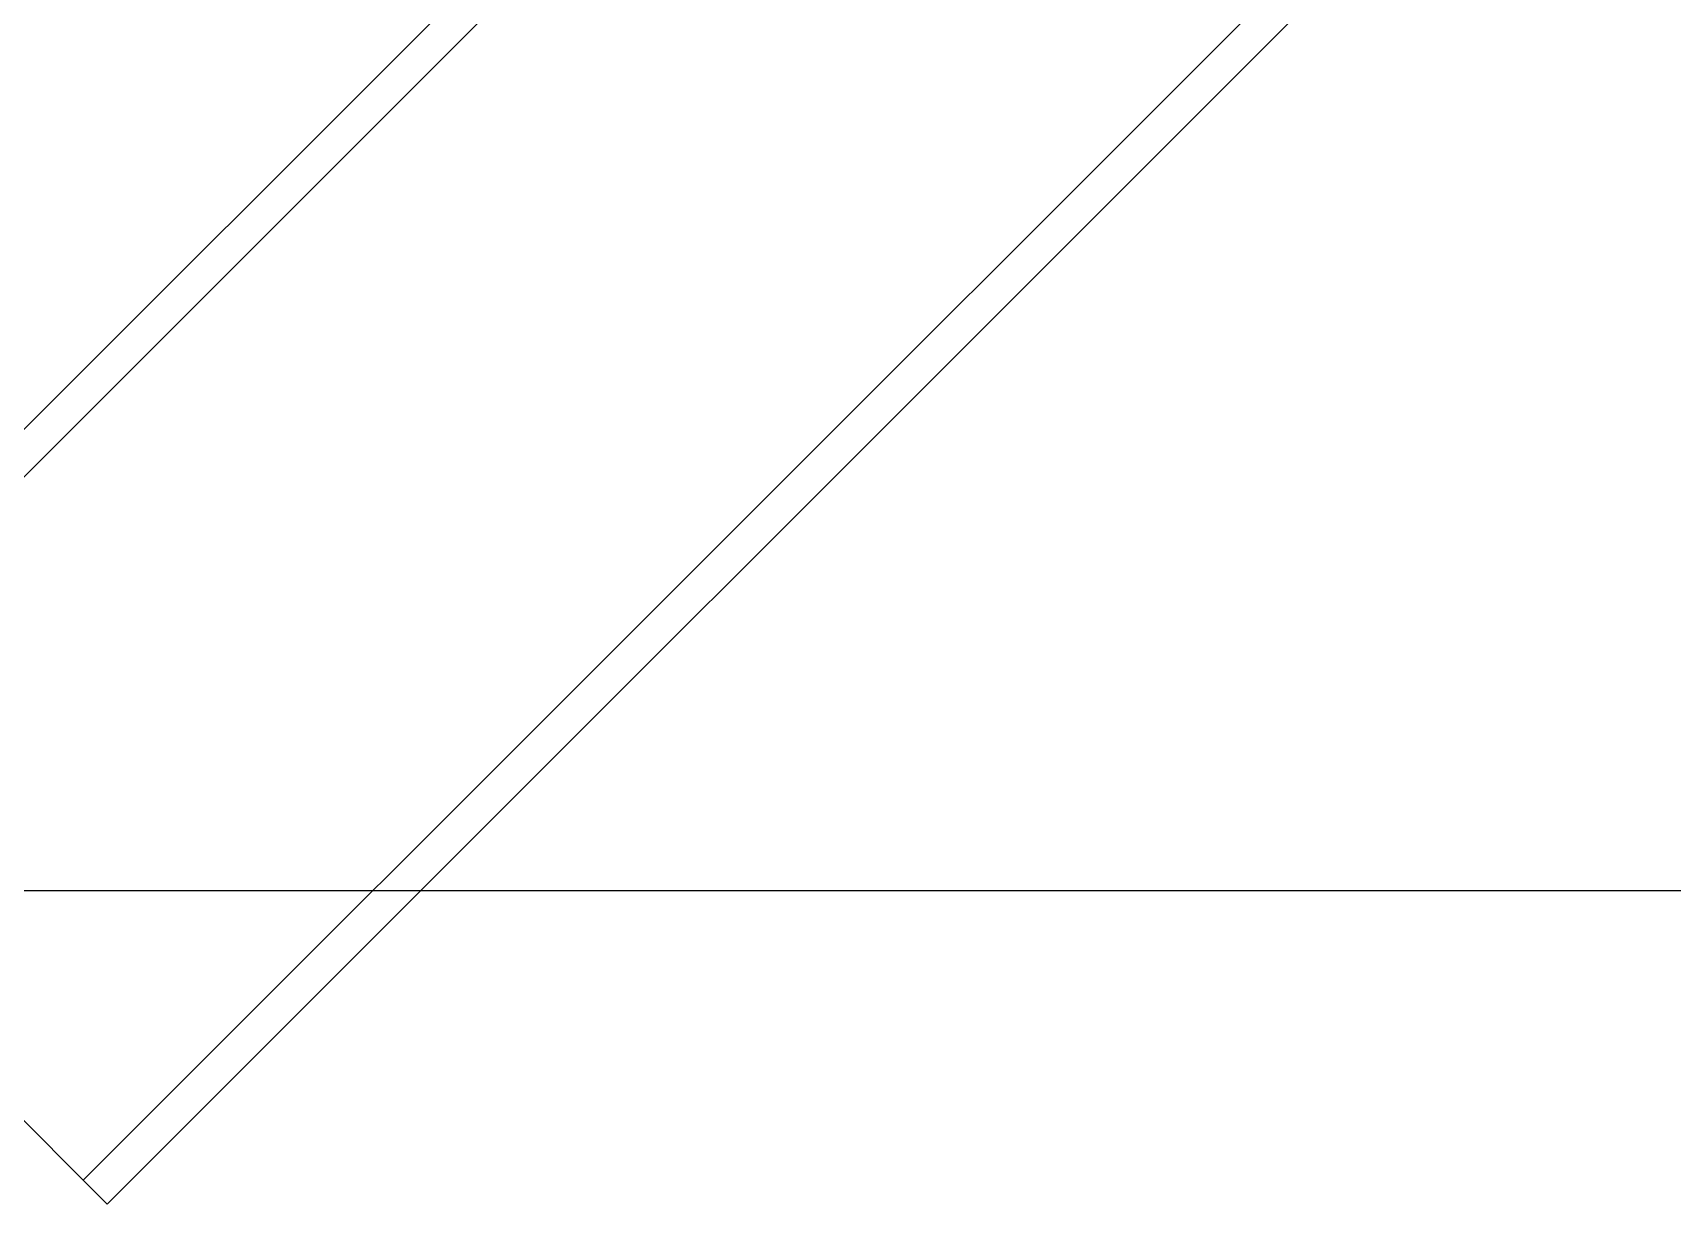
# Model space of a CAD drawing. Extents: x 13158459 to 15902229, y -1299598 to 28366.
# Drawn here: x 14058251 to 14058958, y -162365 to -161860 of the extents above; entities that cross this region are included whole.
import ezdxf

# ---------------------------------------------------------------- set-up
doc = ezdxf.new("R2010")
doc.units = 0
doc.header["$LTSCALE"] = 1000
doc.header["$MEASUREMENT"] = 0
doc.layers.add('JZ_0', color=7, linetype='Continuous')

# ---------------------------------------------------------------- blocks, each defined once
blk = doc.blocks.new('抗震大样2')
at = {"color": 2, "linetype": 'Continuous'}
for p, q in [((4531.2, -2941.1), (7850.5, 378.2)), ((4545.9, -2955.7), (7865.2, 363.5)), ((4780.9, -3190.7), (8100.2, 128.5)), ((8114.9, 113.9), (4795.6, -3205.4)), ((4795.6, -3205.4), (4531.2, -2941.1))]:
    blk.add_line(p, q, dxfattribs=at)

msp = doc.modelspace()

# ---------------------------------------------------------------- linework, layer by layer
at = {"layer": 'JZ_0', "color": 8}
msp.add_line((14044741.22, -162229.79), (14061974.21, -162229.79), dxfattribs=at)

# ---------------------------------------------------------------- block references
at = {"xscale": 0.7, "yscale": 0.7, "zscale": 0.7}
msp.add_blockref('抗震大样2', (14054926.2, -160121.32), dxfattribs=at)

doc.saveas('drawing.dxf')
